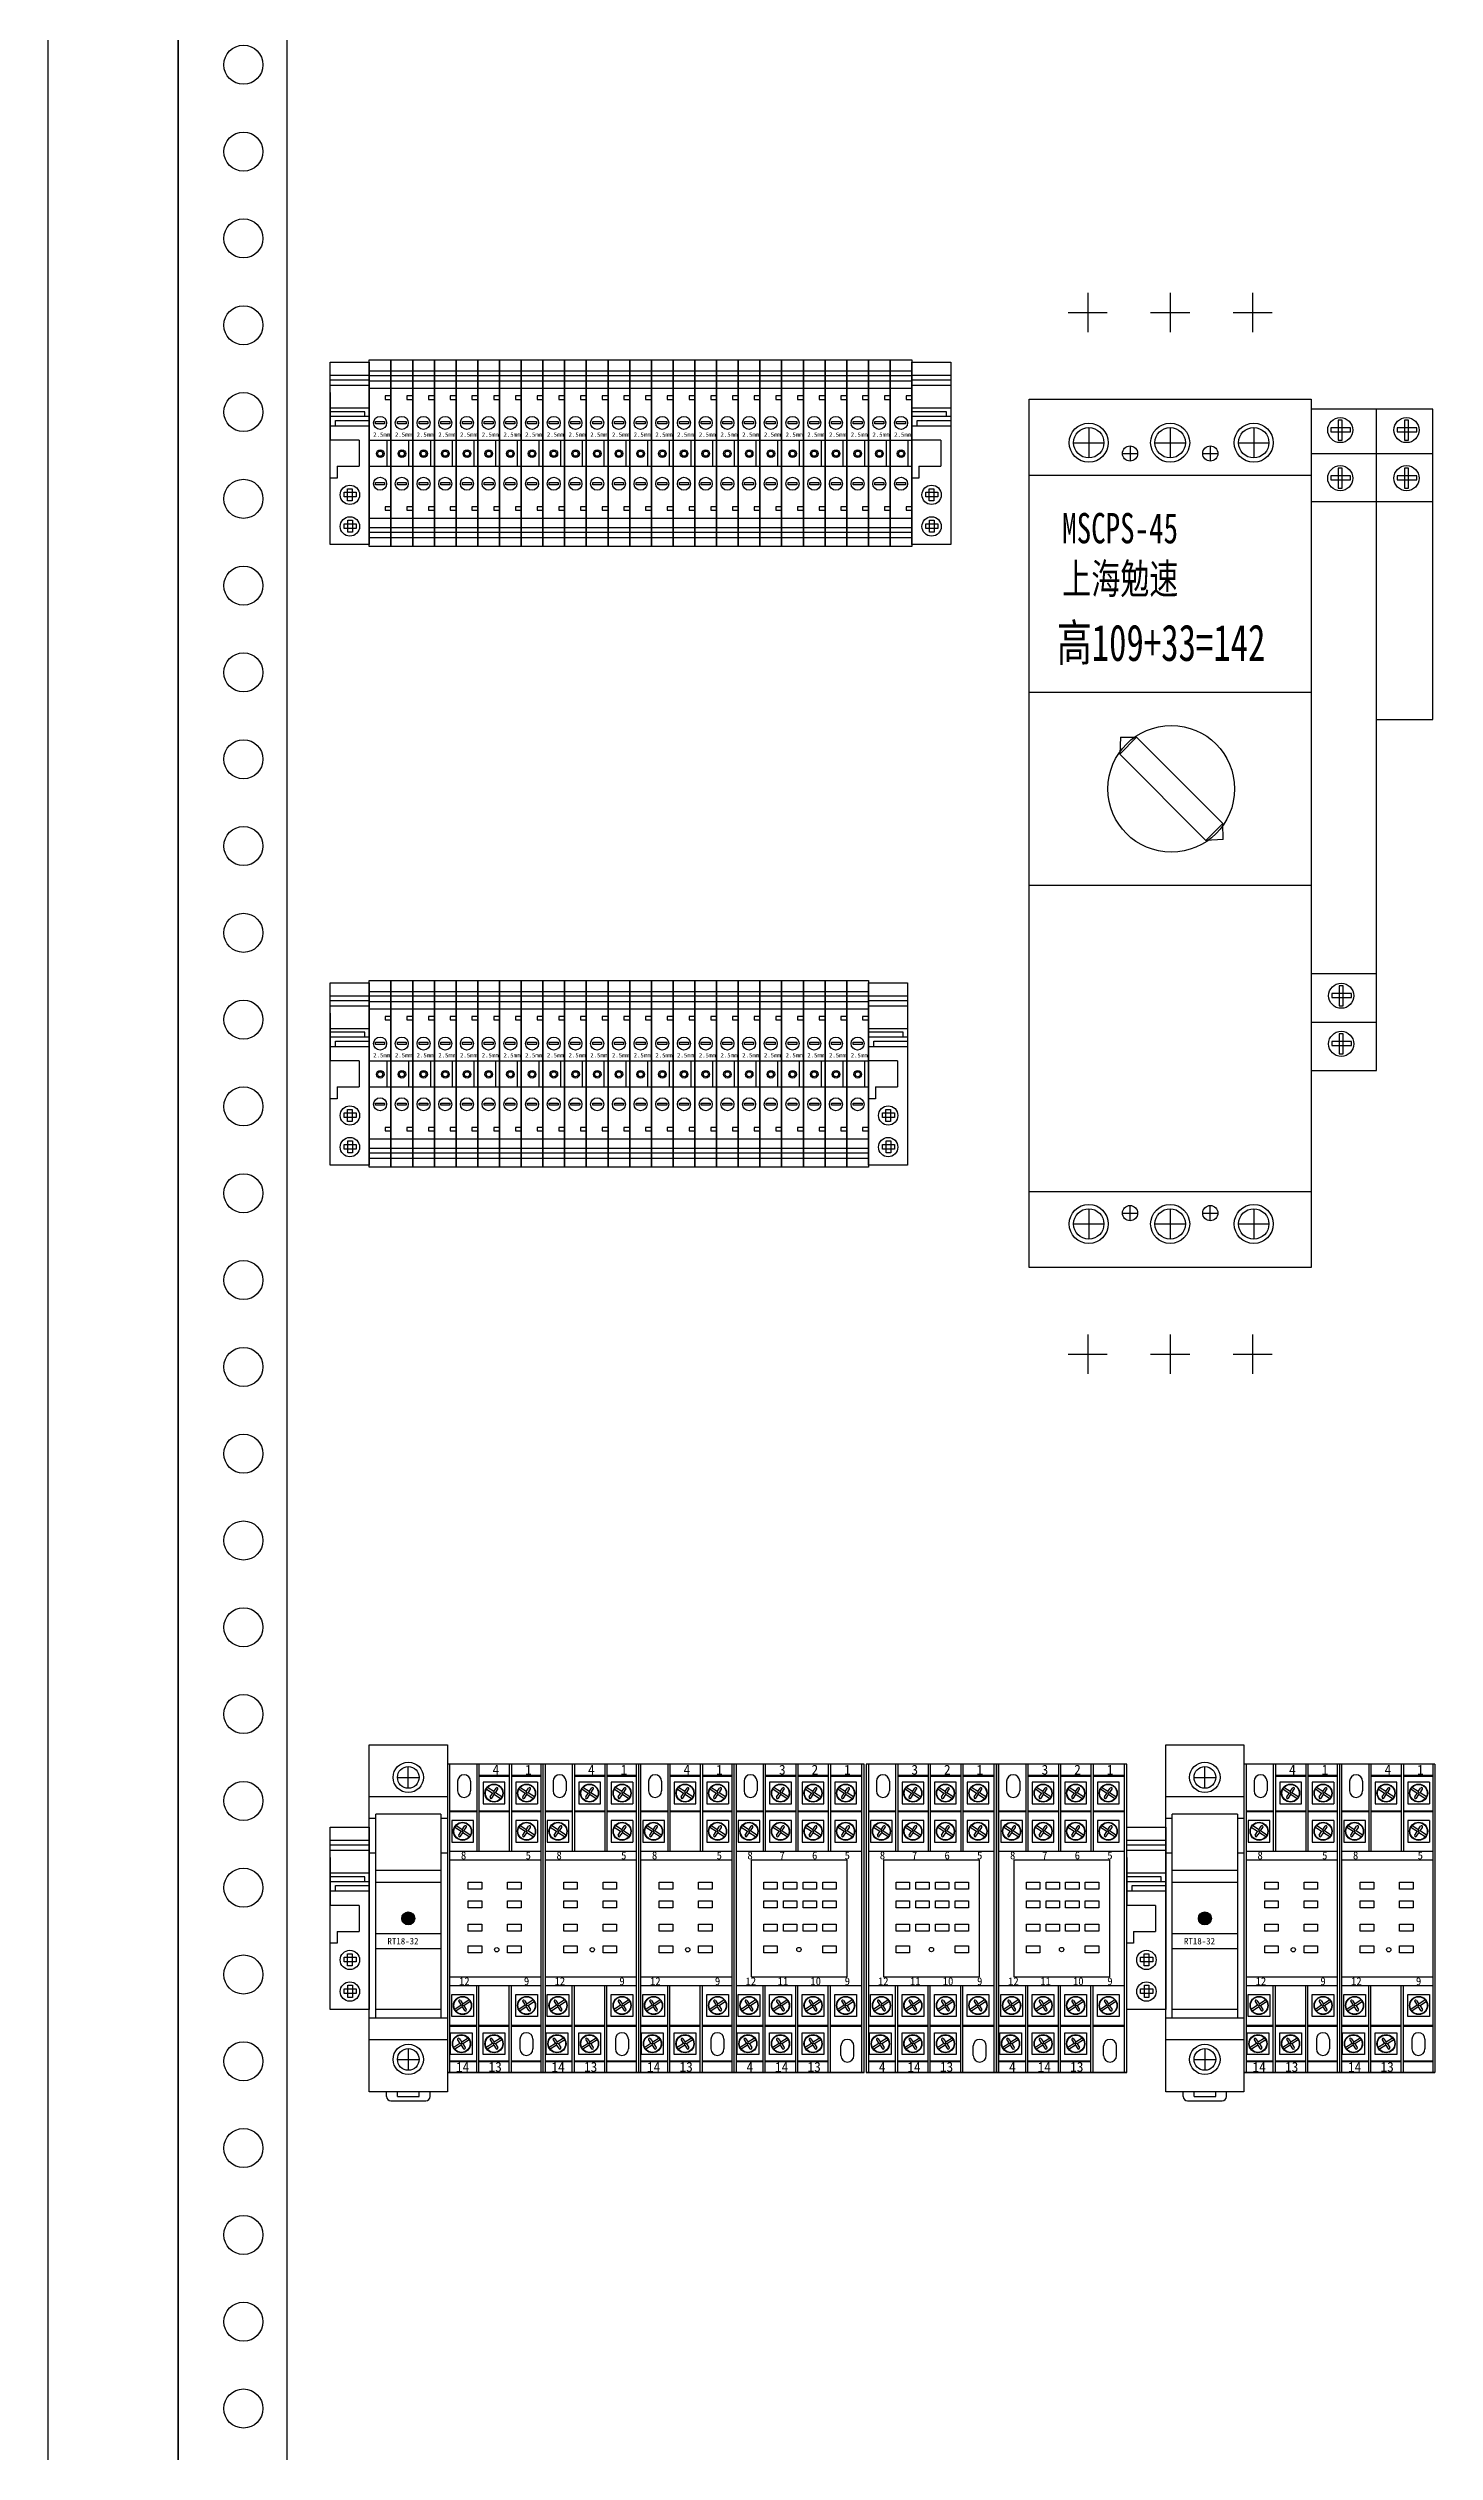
# Model space of a CAD drawing. Extents: x 1603104 to 1603704, y 397894 to 400094.
# Drawn here: x 1603104 to 1603424, y 398439 to 398992 of the extents above; entities that cross this region are included whole.
import ezdxf

# ---------------------------------------------------------------- set-up
doc = ezdxf.new("R2010")
doc.units = 0
doc.header["$MEASUREMENT"] = 0
for name, color, linetype in [('EQUIP-插座', 3, 'Continuous'), ('LY-JS-BJ', 7, 'Continuous'), ('LY-JS-YQJ', 7, 'Continuous'), ('布置图', 20, 'Continuous'), ('注释', 1, 'Continuous')]:
    doc.layers.add(name, color=color, linetype=linetype)
doc.layers.add('LY-二次控制图', color=7, linetype='Continuous', lineweight=18)
doc.styles.add('-宋体', font='', dxfattribs={"width": 0.65})
doc.styles.get('-宋体').set_extended_font_data('NSimSun')

# ---------------------------------------------------------------- blocks, each defined once
blk = doc.blocks.new('A$C621cb95d')
at = {"color": 0}
for p, q in [((93, -2.25), (65, -2.25)), ((10.25, -10), (17.25, -10)), ((13.75, -6.5), (13.75, -13.5)), ((29, -10), (36, -10)), ((32.5, -6.5), (32.5, -13.5)), ((48.25, -10), (55.25, -10)), ((51.75, -6.5), (51.75, -13.5)), ((65, -12.5), (93, -12.5)), ((0, -17.5), (65, -17.5)), ((65, -23.58), (93, -23.58)), ((0, -67.5), (65, -67.5)), ((21.04, -77.83), (20.87, -81.76)), ((21.04, -77.83), (24.76, -77.87)), ((44.67, -101.44), (44.6, -97.71)), ((44.67, -101.44), (40.74, -101.63)), ((65, -112), (0, -112)), ((65, -132.31), (80, -132.31)), ((65, -143.49), (80, -143.49)), ((0, -182.5), (65, -182.5)), ((13.75, -186.5), (13.75, -193.5)), ((32.5, -186.5), (32.5, -193.5)), ((51.75, -186.5), (51.75, -193.5)), ((10.25, -190), (17.25, -190)), ((29, -190), (36, -190)), ((48.25, -190), (55.25, -190))]:
    blk.add_line(p, q, dxfattribs=at)
at = {"color": 1}
for p, q in [((23.25, -10.9), (23.25, -14.1)), ((41.75, -10.9), (41.75, -14.1)), ((21.65, -12.5), (24.85, -12.5)), ((40.15, -12.5), (43.35, -12.5)), ((21.65, -187.5), (24.85, -187.5)), ((23.25, -189.1), (23.25, -185.9)), ((40.15, -187.5), (43.35, -187.5)), ((41.75, -189.1), (41.75, -185.9))]:
    blk.add_line(p, q, dxfattribs=at)
at = {"color": 0}
for points in [[(0, 0), (65, 0), (65, -200), (0, -200)], [(72.11, -9.39), (72.11, -4.81), (71.22, -4.81), (71.22, -9.39)], [(87.38, -9.39), (87.38, -4.81), (86.48, -4.81), (86.48, -9.39)], [(69.5, -7.47), (74.07, -7.47), (74.07, -6.58), (69.5, -6.58)], [(84.76, -7.47), (89.33, -7.47), (89.33, -6.58), (84.76, -6.58)], [(72.11, -20.46), (72.11, -15.89), (71.22, -15.89), (71.22, -20.46)], [(87.38, -20.46), (87.38, -15.89), (86.48, -15.89), (86.48, -20.46)], [(69.5, -18.55), (74.07, -18.55), (74.07, -17.66), (69.5, -17.66)], [(84.76, -18.55), (89.33, -18.55), (89.33, -17.66), (84.76, -17.66)], [(24.76, -77.87), (44.63, -97.74), (40.74, -101.63), (20.87, -81.76)], [(69.72, -137.81), (74.29, -137.81), (74.29, -136.91), (69.72, -136.91)], [(72.33, -139.72), (72.33, -135.15), (71.44, -135.15), (71.44, -139.72)], [(69.72, -148.88), (74.29, -148.88), (74.29, -147.99), (69.72, -147.99)], [(72.33, -150.79), (72.33, -146.22), (71.44, -146.22), (71.44, -150.79)]]:
    blk.add_lwpolyline(points, close=True, dxfattribs=at)
for points in [[(65, -154.68), (80, -154.68), (80, -2.25)], [(80, -73.75), (93, -73.75), (93, -2.25)]]:
    blk.add_lwpolyline(points, dxfattribs=at)
for centre, radius in [((13.75, -10), 4.5), ((32.5, -10), 4.5), ((51.75, -10), 4.5), ((71.68, -7.1), 2.89), ((86.94, -7.1), 2.89), ((13.75, -10), 3.5), ((32.5, -10), 3.5), ((51.75, -10), 3.5), ((71.68, -18.18), 2.89), ((86.94, -18.18), 2.89), ((32.75, -89.75), 14.59), ((71.9, -137.43), 2.89), ((71.9, -148.51), 2.89), ((13.75, -190), 4.5), ((13.75, -190), 3.5), ((32.5, -190), 4.5), ((32.5, -190), 3.5), ((51.75, -190), 4.5), ((51.75, -190), 3.5)]:
    blk.add_circle(centre, radius, dxfattribs=at)
at = {"layer": 'EQUIP-插座', "color": 1}
for p, q in [((13.5, 24.5), (13.5, 15.5)), ((32.5, 24.5), (32.5, 15.5)), ((51.5, 24.5), (51.5, 15.5)), ((9, 20), (18, 20)), ((28, 20), (37, 20)), ((47, 20), (56, 20)), ((13.5, -215.5), (13.5, -224.5)), ((32.5, -215.5), (32.5, -224.5)), ((51.5, -215.5), (51.5, -224.5)), ((9, -220), (18, -220)), ((28, -220), (37, -220)), ((47, -220), (56, -220))]:
    blk.add_line(p, q, dxfattribs=at)
at = {"layer": 'EQUIP-插座', "color": 4}
for centre in [(23.25, -12.5), (41.75, -12.5), (23.25, -187.5), (41.75, -187.5)]:
    blk.add_circle(centre, 1.75, dxfattribs=at)
at = {"color": 1, "style": '-宋体', "width": 0.7}
for s, height, p in [('MSCPS-45', 7, (7.64, -33.19)), ('上海勉速', 7, (7.64, -44.85)), ('高109+33=142', 8.4, (6.41, -60.28))]:
    blk.add_text(s, height=height, dxfattribs=at).set_placement(p)
blk = doc.blocks.new('KB0-MSCPS-45上海勉速-2024.1')
at = {"layer": '注释', "color": 6}
for centre in [(23.25, 192.5), (41.75, 192.5), (23.25, 17.5), (41.75, 17.5)]:
    blk.add_circle(centre, 1.75, dxfattribs=at)
at = {"color": 0}
blk.add_blockref('A$C621cb95d', (0, 205), dxfattribs=at)
blk = doc.blocks.new('UK-2.5 5组')
at = {"layer": 'LY-JS-YQJ'}
for p, q in [((0, 19.03), (5, 19.03)), ((0, 17.96), (5, 17.96)), ((0, 16.73), (5, 16.73)), ((5, 19.03), (10, 19.03)), ((5, 17.96), (10, 17.96)), ((5, 16.73), (10, 16.73)), ((10, 19.03), (15, 19.03)), ((10, 17.96), (15, 17.96)), ((10, 16.73), (15, 16.73)), ((15, 19.03), (20, 19.03)), ((15, 17.96), (20, 17.96)), ((15, 16.73), (20, 16.73)), ((5, 13.21), (3.66, 13.21)), ((3.66, 13.21), (3.66, 12.43)), ((3.66, 12.43), (5, 12.43)), ((5, 12.43), (5, 11.32)), ((10, 13.21), (8.66, 13.21)), ((8.66, 13.21), (8.66, 12.43)), ((8.66, 12.43), (10, 12.43)), ((10, 12.43), (10, 11.32)), ((15, 13.21), (13.66, 13.21)), ((13.66, 13.21), (13.66, 12.43)), ((13.66, 12.43), (15, 12.43)), ((15, 12.43), (15, 11.32)), ((20, 13.21), (18.66, 13.21)), ((18.66, 13.21), (18.66, 12.43)), ((18.66, 12.43), (20, 12.43)), ((0, 3), (5, 3)), ((4.07, 3), (4.07, -3)), ((5, 3), (10, 3)), ((9.07, 3), (9.07, -3)), ((10, 3), (15, 3)), ((14.07, 3), (14.07, -3)), ((15, 3), (20, 3)), ((19.07, 3), (19.07, -3)), ((0, -3), (5, -3)), ((5, -3), (10, -3)), ((10, -3), (15, -3)), ((15, -3), (20, -3)), ((5, -12.33), (3.66, -12.33)), ((3.66, -12.33), (3.66, -13.11)), ((3.66, -13.11), (5, -13.11)), ((10, -12.33), (8.66, -12.33)), ((8.66, -12.33), (8.66, -13.11)), ((8.66, -13.11), (10, -13.11)), ((15, -12.33), (13.66, -12.33)), ((13.66, -12.33), (13.66, -13.11)), ((13.66, -13.11), (15, -13.11)), ((20, -12.33), (18.66, -12.33)), ((18.66, -12.33), (18.66, -13.11)), ((18.66, -13.11), (20, -13.11)), ((0, -17.12), (5, -17.12)), ((0, -18.19), (5, -18.19)), ((0, -19.42), (5, -19.42)), ((5, -17.12), (10, -17.12)), ((5, -18.19), (10, -18.19)), ((5, -19.42), (10, -19.42)), ((10, -17.12), (15, -17.12)), ((10, -18.19), (15, -18.19)), ((10, -19.42), (15, -19.42)), ((15, -17.12), (20, -17.12)), ((15, -18.19), (20, -18.19)), ((15, -19.42), (20, -19.42))]:
    blk.add_line(p, q, dxfattribs=at)
at = {"layer": 'LY-JS-YQJ', "color": 6}
for p, q in [((20, 19.03), (25, 19.03)), ((20, 17.96), (25, 17.96)), ((20, 16.73), (25, 16.73)), ((20, 12.43), (20, 11.32)), ((25, 13.21), (23.66, 13.21)), ((23.66, 13.21), (23.66, 12.43)), ((23.66, 12.43), (25, 12.43)), ((25, 12.43), (25, 11.32)), ((20, 3), (25, 3)), ((24.07, 3), (24.07, -3)), ((20, -3), (25, -3)), ((25, -12.33), (23.66, -12.33)), ((23.66, -12.33), (23.66, -13.11)), ((23.66, -13.11), (25, -13.11)), ((20, -17.12), (25, -17.12)), ((20, -18.19), (25, -18.19)), ((20, -19.42), (25, -19.42))]:
    blk.add_line(p, q, dxfattribs=at)
at = {"layer": 'LY-JS-YQJ'}
for points in [[(0, 21.5), (5, 21.5), (5, -21.5), (0, -21.5)], [(5, 21.5), (10, 21.5), (10, -21.5), (5, -21.5)], [(10, 21.5), (15, 21.5), (15, -21.5), (10, -21.5)], [(15, 21.5), (20, 21.5), (20, -21.5), (15, -21.5)], [(0, 15), (5, 15), (5, -15), (0, -15)], [(5, 15), (10, 15), (10, -15), (5, -15)], [(10, 15), (15, 15), (15, -15), (10, -15)], [(15, 15), (20, 15), (20, -15), (15, -15)], [(1.47, 7.3), (3.53, 7.3), (3.53, 6.79), (1.47, 6.79)], [(6.47, 7.3), (8.53, 7.3), (8.53, 6.79), (6.47, 6.79)], [(11.47, 7.3), (13.53, 7.3), (13.53, 6.79), (11.47, 6.79)], [(16.47, 7.3), (18.53, 7.3), (18.53, 6.79), (16.47, 6.79)], [(1.47, -6.71), (3.53, -6.71), (3.53, -7.23), (1.47, -7.23)], [(6.47, -6.71), (8.53, -6.71), (8.53, -7.23), (6.47, -7.23)], [(11.47, -6.71), (13.53, -6.71), (13.53, -7.23), (11.47, -7.23)], [(16.47, -6.71), (18.53, -6.71), (18.53, -7.23), (16.47, -7.23)]]:
    blk.add_lwpolyline(points, close=True, dxfattribs=at)
at = {"layer": 'LY-JS-YQJ', "color": 6}
for points in [[(20, 21.5), (25, 21.5), (25, -21.5), (20, -21.5)], [(20, 15), (25, 15), (25, -15), (20, -15)], [(21.47, 7.3), (23.53, 7.3), (23.53, 6.79), (21.47, 6.79)], [(21.47, -6.71), (23.53, -6.71), (23.53, -7.23), (21.47, -7.23)]]:
    blk.add_lwpolyline(points, close=True, dxfattribs=at)
at = {"layer": 'LY-JS-YQJ'}
for centre, radius in [((2.5, 7), 1.5), ((7.5, 7), 1.5), ((12.5, 7), 1.5), ((17.5, 7), 1.5), ((2.52, -0.08), 0.879), ((2.52, -0.08), 0.879), ((2.52, -0.08), 0.59), ((7.52, -0.08), 0.879), ((7.52, -0.08), 0.879), ((7.52, -0.08), 0.59), ((12.52, -0.08), 0.879), ((12.52, -0.08), 0.879), ((12.52, -0.08), 0.59), ((17.52, -0.08), 0.879), ((17.52, -0.08), 0.879), ((17.52, -0.08), 0.59), ((2.5, -7), 1.5), ((7.5, -7), 1.5), ((12.5, -7), 1.5), ((17.5, -7), 1.5)]:
    blk.add_circle(centre, radius, dxfattribs=at)
at = {"layer": 'LY-JS-YQJ', "color": 6}
for centre, radius in [((22.5, 7), 1.5), ((22.52, -0.08), 0.879), ((22.52, -0.08), 0.879), ((22.52, -0.08), 0.59), ((22.5, -7), 1.5)]:
    blk.add_circle(centre, radius, dxfattribs=at)
at = {"layer": 'LY-JS-YQJ', "char_height": 1, "width": 2.5692, "attachment_point": 1}
for insert in [(0.91, 4.81), (5.91, 4.81), (10.91, 4.81), (15.91, 4.81)]:
    blk.add_mtext('2.5mm', dxfattribs=dict(at, insert=insert))
at = {"layer": 'LY-JS-YQJ', "color": 6, "insert": (20.91, 4.81), "char_height": 1, "width": 2.5692, "attachment_point": 1}
blk.add_mtext('2.5mm', dxfattribs=at)
blk = doc.blocks.new('端子堵头')
at = {"layer": 'LY-JS-YQJ'}
for p, q in [((0, 39.03), (9, 39.03)), ((0, 37.96), (9, 37.96)), ((0, 36.73), (9, 36.73)), ((0, 35), (0, 24)), ((9, 35), (9, 24)), ((9, 34.58), (9, 33.47)), ((0, 31.48), (9, 31.48)), ((7.97, 30.59), (0, 30.59)), ((0, 29.53), (9, 29.53)), ((1.25, 27.32), (1.25, 28.56)), ((1.25, 28.56), (9, 28.56)), ((7.97, 29.53), (7.97, 30.59)), ((0, 27.32), (9, 27.32)), ((6.66, 24), (0, 24)), ((6.66, 24), (6.66, 18)), ((1.59, 18), (1.59, 15.27)), ((1.59, 18), (6.66, 18)), ((1.59, 15.27), (0, 15.27))]:
    blk.add_line(p, q, dxfattribs=at)
for points in [[(0, 42), (9, 42), (9, 0), (0, 0)], [(3.2, 12.05), (6.01, 12.05), (6.01, 10.99), (3.2, 10.99)], [(5.06, 12.84), (5.06, 10.03), (3.99, 10.03), (3.99, 12.84)], [(5.13, 5.6), (5.13, 2.79), (4.06, 2.79), (4.06, 5.6)], [(3.2, 4.76), (6.01, 4.76), (6.01, 3.69), (3.2, 3.69)]]:
    blk.add_lwpolyline(points, close=True, dxfattribs=at)
for centre in [(4.54, 11.43), (4.54, 4.14)]:
    blk.add_circle(centre, 2.23, dxfattribs=at)
blk = doc.blocks.new('RT18保险 正视图')
at = {"layer": 'LY-JS-YQJ'}
blk.add_hatch(color=1, dxfattribs=at).paths.add_polyline_path([(1.5, -40, 1), (-1.5, -40, 1)])
for p, q in [((-9, -80), (-9, 0)), ((-9, 0), (9, 0)), ((9, 0), (9, -80)), ((0, -10.01), (0, -5.01)), ((-2.5, -7.51), (2.5, -7.51)), ((9, -12.01), (-9, -12.01)), ((7.5, -16), (-7.5, -16)), ((-7.5, -63), (-7.5, -16)), ((7.5, -16), (7.5, -63)), ((-7.5, -17), (-9, -17)), ((9, -17), (7.5, -17)), ((-7.5, -25), (-9, -25)), ((9, -25), (7.5, -25)), ((7.5, -29), (-7.5, -29)), ((7.5, -31.75), (-7.5, -31.75)), ((-7.5, -43.5), (7.5, -43.5)), ((-7.5, -46.9), (7.5, -46.9)), ((9, -63), (-9, -63)), ((7.5, -61), (-7.5, -61)), ((9, -67.99), (-9, -67.99)), ((0, -69.99), (0, -74.99)), ((-2.5, -72.49), (2.5, -72.49)), ((9, -80), (-9, -80)), ((-5, -81), (-5, -80)), ((-4, -82), (4, -82)), ((-2.5, -81), (-2.5, -80)), ((-2.5, -81), (2.5, -81)), ((2.5, -81), (2.5, -80)), ((5, -81), (5, -80))]:
    blk.add_line(p, q, dxfattribs=at)
for centre, radius in [((0, -7.51), 3.5), ((0, -7.51), 2.5), ((0, -72.49), 3.5), ((0, -72.49), 2.5)]:
    blk.add_circle(centre, radius, dxfattribs=at)
at = {"layer": 'LY-JS-YQJ', "color": 1}
blk.add_circle((0, -40), 1.5, dxfattribs=at)
at = {"layer": 'LY-JS-YQJ'}
for centre, start, end in [((-4, -81), 180, 270), ((4, -81), 270, 0)]:
    blk.add_arc(centre, 1, start, end, dxfattribs=at)
at = {"layer": 'LY-JS-YQJ', "insert": (-4.8, -44.5), "char_height": 1.5, "width": 12.3, "attachment_point": 1}
blk.add_mtext('RT18-32', dxfattribs=at)
blk = doc.blocks.new('RT18-32X-6A')
at = {"layer": 'LY-JS-YQJ'}
blk.add_blockref('RT18保险 正视图', (9, 80), dxfattribs=at)
blk = doc.blocks.new('HH52P')
at = {"layer": 'LY-JS-YQJ'}
for p, q in [((0, 71), (0, 0)), ((22, 71), (0, 71)), ((0, 71), (0, 68.5)), ((0.5, 71), (0.5, 0)), ((2.34, 67.09), (2.34, 64.88)), ((5.34, 67.09), (5.34, 64.88)), ((6.75, 71), (6.75, 51)), ((7.25, 71), (7.25, 51)), ((7.25, 68.5), (14.25, 68.5)), ((7.25, 68.3), (14.25, 68.3)), ((8.24, 66.87), (8.24, 61.87)), ((13.24, 66.87), (8.24, 66.87)), ((13.24, 61.87), (13.24, 66.87)), ((14.25, 71), (14.25, 51)), ((14.75, 71), (14.75, 51)), ((14.75, 68.5), (21.5, 68.5)), ((14.75, 68.3), (21.5, 68.3)), ((20.74, 66.87), (15.74, 66.87)), ((15.74, 66.87), (15.74, 61.87)), ((20.74, 66.87), (20.74, 61.87)), ((21.5, 71), (21.5, 0)), ((22, 71), (22, 0)), ((8.24, 61.87), (13.24, 61.87)), ((10.4, 64.3), (8.95, 65.27)), ((10.67, 64.71), (9.21, 65.67)), ((9.86, 63.48), (10.4, 64.3)), ((10.26, 63.22), (10.8, 64.04)), ((11.07, 64.44), (10.4, 64.3)), ((10.67, 64.71), (11.21, 65.53)), ((10.67, 64.71), (10.8, 64.04)), ((12.26, 63.08), (10.8, 64.04)), ((11.07, 64.44), (11.61, 65.26)), ((12.53, 63.48), (11.07, 64.44)), ((15.74, 61.87), (20.74, 61.87)), ((17.9, 64.3), (16.45, 65.27)), ((18.17, 64.71), (16.71, 65.67)), ((17.36, 63.48), (17.9, 64.3)), ((17.76, 63.22), (18.3, 64.04)), ((18.57, 64.44), (17.9, 64.3)), ((18.17, 64.71), (18.71, 65.53)), ((18.17, 64.71), (18.3, 64.04)), ((19.76, 63.08), (18.3, 64.04)), ((18.57, 64.44), (19.11, 65.26)), ((20.03, 63.48), (18.57, 64.44)), ((0.5, 60.3), (6.75, 60.3)), ((0.5, 60.1), (6.75, 60.1)), ((0.99, 58.07), (0.99, 53.07)), ((5.99, 58.07), (0.99, 58.07)), ((3.15, 55.51), (1.7, 56.47)), ((3.42, 55.91), (1.96, 56.87)), ((2.61, 54.68), (3.15, 55.51)), ((3.82, 55.64), (3.15, 55.51)), ((3.42, 55.91), (3.96, 56.73)), ((3.42, 55.91), (3.55, 55.24)), ((3.82, 55.64), (4.36, 56.46)), ((5.28, 54.68), (3.82, 55.64)), ((5.99, 53.07), (5.99, 58.07)), ((7.25, 60.3), (14.25, 60.3)), ((7.25, 60.1), (14.25, 60.1)), ((14.75, 60.3), (21.5, 60.3)), ((14.75, 60.1), (21.5, 60.1)), ((15.74, 58.07), (15.74, 53.07)), ((20.74, 58.07), (15.74, 58.07)), ((17.9, 55.51), (16.45, 56.47)), ((18.17, 55.91), (16.71, 56.87)), ((17.36, 54.68), (17.9, 55.51)), ((18.57, 55.64), (17.9, 55.51)), ((18.17, 55.91), (18.71, 56.73)), ((18.17, 55.91), (18.3, 55.24)), ((18.57, 55.64), (19.11, 56.46)), ((20.03, 54.68), (18.57, 55.64)), ((20.74, 58.07), (20.74, 53.07)), ((0.5, 51), (21.5, 51)), ((0.99, 53.07), (5.99, 53.07)), ((3.01, 54.42), (3.55, 55.24)), ((5.01, 54.28), (3.55, 55.24)), ((15.74, 53.07), (20.74, 53.07)), ((17.76, 54.42), (18.3, 55.24)), ((19.76, 54.28), (18.3, 55.24)), ((0.5, 49), (21.5, 49)), ((0.5, 22), (21.5, 22)), ((0.5, 20), (21.5, 20)), ((0.99, 17.93), (5.99, 17.93)), ((0.99, 12.93), (0.99, 17.93)), ((5.01, 16.72), (3.55, 15.76)), ((5.99, 17.93), (5.99, 12.93)), ((6.75, 0), (6.75, 20)), ((7.25, 0), (7.25, 20)), ((14.25, 0), (14.25, 20)), ((14.75, 0), (14.75, 20)), ((15.74, 17.93), (20.74, 17.93)), ((15.74, 12.93), (15.74, 17.93)), ((19.76, 16.72), (18.3, 15.76)), ((20.74, 17.93), (20.74, 12.93)), ((5.99, 12.93), (0.99, 12.93)), ((3.15, 15.49), (1.7, 14.53)), ((3.42, 15.09), (1.96, 14.13)), ((2.61, 16.32), (3.15, 15.49)), ((3.01, 16.58), (3.55, 15.76)), ((3.82, 15.36), (3.15, 15.49)), ((3.42, 15.09), (3.55, 15.76)), ((3.42, 15.09), (3.96, 14.27)), ((5.28, 16.32), (3.82, 15.36)), ((3.82, 15.36), (4.36, 14.54)), ((20.74, 12.93), (15.74, 12.93)), ((17.9, 15.49), (16.45, 14.53)), ((18.17, 15.09), (16.71, 14.13)), ((17.36, 16.32), (17.9, 15.49)), ((17.76, 16.58), (18.3, 15.76)), ((18.57, 15.36), (17.9, 15.49)), ((18.17, 15.09), (18.3, 15.76)), ((18.17, 15.09), (18.71, 14.27)), ((20.03, 16.32), (18.57, 15.36)), ((18.57, 15.36), (19.11, 14.54)), ((0.5, 10.9), (6.75, 10.9)), ((0.5, 10.7), (6.75, 10.7)), ((0.74, 9.13), (5.74, 9.13)), ((0.74, 4.13), (0.74, 9.13)), ((2.9, 6.7), (1.45, 5.73)), ((3.17, 6.29), (1.71, 5.33)), ((2.36, 7.52), (2.9, 6.7)), ((2.76, 7.78), (3.3, 6.96)), ((3.57, 6.56), (2.9, 6.7)), ((3.17, 6.29), (3.3, 6.96)), ((3.17, 6.29), (3.71, 5.47)), ((4.76, 7.92), (3.3, 6.96)), ((5.03, 7.52), (3.57, 6.56)), ((3.57, 6.56), (4.11, 5.74)), ((5.74, 9.13), (5.74, 4.13)), ((7.25, 10.9), (14.25, 10.9)), ((7.25, 10.7), (14.25, 10.7)), ((8.24, 4.13), (8.24, 9.13)), ((8.24, 9.13), (13.24, 9.13)), ((10.4, 6.7), (8.95, 5.73)), ((10.67, 6.29), (9.21, 5.33)), ((9.86, 7.52), (10.4, 6.7)), ((10.26, 7.78), (10.8, 6.96)), ((11.07, 6.56), (10.4, 6.7)), ((10.67, 6.29), (10.8, 6.96)), ((10.67, 6.29), (11.21, 5.47)), ((12.26, 7.92), (10.8, 6.96)), ((12.53, 7.52), (11.07, 6.56)), ((11.07, 6.56), (11.61, 5.74)), ((13.24, 9.13), (13.24, 4.13)), ((14.75, 10.9), (21.5, 10.9)), ((14.75, 10.7), (21.5, 10.7)), ((16.7, 7.65), (16.7, 5.44)), ((19.7, 7.65), (19.7, 5.44)), ((0, 0), (22, 0)), ((22, 0), (0, 0)), ((0.5, 2.7), (6.75, 2.7)), ((0.5, 2.5), (6.75, 2.5)), ((5.74, 4.13), (0.74, 4.13)), ((7.25, 2.7), (14.25, 2.7)), ((7.25, 2.5), (14.25, 2.5)), ((13.24, 4.13), (8.24, 4.13)), ((14.75, 2.7), (21.5, 2.7)), ((14.75, 2.5), (21.5, 2.5))]:
    blk.add_line(p, q, dxfattribs=at)
for points in [[(4.81, 43.81), (7.91, 43.81), (7.91, 42.22), (4.81, 42.22)], [(4.81, 39.53), (7.91, 39.53), (7.91, 37.95), (4.81, 37.95)], [(13.87, 43.81), (16.97, 43.81), (16.97, 42.22), (13.87, 42.22)], [(13.87, 39.53), (16.97, 39.53), (16.97, 37.95), (13.87, 37.95)], [(4.81, 34.15), (7.91, 34.15), (7.91, 32.57), (4.81, 32.57)], [(13.87, 34.15), (16.97, 34.15), (16.97, 32.57), (13.87, 32.57)], [(4.81, 29.16), (7.91, 29.16), (7.91, 27.58), (4.81, 27.58)], [(13.87, 29.16), (16.97, 29.16), (16.97, 27.58), (13.87, 27.58)]]:
    blk.add_lwpolyline(points, close=True, dxfattribs=at)
for centre, radius in [((10.74, 64.37), 2.09), ((10.74, 64.37), 2), ((18.24, 64.37), 2.09), ((18.24, 64.37), 2), ((3.49, 55.57), 2.09), ((3.49, 55.57), 2), ((18.24, 55.57), 2.09), ((18.24, 55.57), 2), ((11.36, 28.27), 0.5), ((3.49, 15.43), 2.09), ((3.49, 15.43), 2), ((18.24, 15.43), 2.09), ((18.24, 15.43), 2), ((3.24, 6.63), 2.09), ((3.24, 6.63), 2), ((10.74, 6.63), 2.09), ((10.74, 6.63), 2)]:
    blk.add_circle(centre, radius, dxfattribs=at)
for centre, radius, start, end in [((3.84, 67.09), 1.5, 0, 180), ((3.84, 64.88), 1.5, 180, 0), ((10.06, 63.35), 0.24, 146.5949, 326.5949), ((11.41, 65.39), 0.24, 326.5949, 146.5949), ((17.56, 63.35), 0.24, 146.5949, 326.5949), ((18.91, 65.39), 0.24, 326.5949, 146.5949), ((4.16, 56.6), 0.24, 326.5949, 146.5949), ((18.91, 56.6), 0.24, 326.5949, 146.5949), ((2.81, 54.55), 0.24, 146.5949, 326.5949), ((17.56, 54.55), 0.24, 146.5949, 326.5949), ((2.81, 16.45), 0.24, 33.4051, 213.4051), ((17.56, 16.45), 0.24, 33.4051, 213.4051), ((4.16, 14.4), 0.24, 213.4051, 33.4051), ((18.91, 14.4), 0.24, 213.4051, 33.4051), ((2.56, 7.65), 0.24, 33.4051, 213.4051), ((3.91, 5.61), 0.24, 213.4051, 33.4051), ((10.06, 7.65), 0.24, 33.4051, 213.4051), ((11.41, 5.61), 0.24, 213.4051, 33.4051), ((18.2, 7.65), 1.5, 0, 180), ((18.2, 5.44), 1.5, 180, 0)]:
    blk.add_arc(centre, radius, start, end, dxfattribs=at)
for s, insert, char_height, width, attachment_point in [('{\\fSimSun|b0|i0|c134|p2;4}', (10.4, 70.88), 2.25, 1.0919, 1), ('{\\fSimSun|b0|i0|c134|p2;1}', (17.9, 70.88), 2.25, 1.0919, 1), ('{\\fSimSun|b0|i0|c134|p2;8}', (3.12, 50.91), 1.8, 0.8735, 1), ('{\\fSimSun|b0|i0|c134|p2;5}', (18.02, 50.91), 1.8, 0.8735, 1), ('{\\fSimSun|b0|i0|c134|p2;12}', (2.68, 21.91), 1.8, 0.8735, 1), ('{\\fSimSun|b0|i0|c134|p2;9}', (17.62, 21.91), 1.8, 0.8735, 1), ('{\\fSimSun|b0|i0|c134|p2;14}', (1.97, 0.12), 2.25, 1.0919, 7), ('{\\fSimSun|b0|i0|c134|p2;13}', (9.47, 0.12), 2.25, 1.0919, 7)]:
    blk.add_mtext(s, dxfattribs=dict(at, insert=insert, char_height=char_height, width=width, attachment_point=attachment_point))
blk = doc.blocks.new('A$C05E77896')
at = {"layer": 'LY-JS-YQJ', "color": 3}
for p, q in [((0, 40.53), (5, 40.53)), ((0, 39.46), (5, 39.46)), ((0, 38.23), (5, 38.23)), ((0, 33.93), (0, 32.82)), ((5, 34.71), (3.66, 34.71)), ((3.66, 34.71), (3.66, 33.93)), ((3.66, 33.93), (5, 33.93)), ((5, 33.93), (5, 32.82)), ((0, 24.5), (5, 24.5)), ((4.07, 24.5), (4.07, 18.5)), ((0, 18.5), (5, 18.5)), ((5, 9.17), (3.66, 9.17)), ((3.66, 9.17), (3.66, 8.39)), ((3.66, 8.39), (5, 8.39)), ((0, 4.38), (5, 4.38)), ((0, 3.31), (5, 3.31)), ((0, 2.08), (5, 2.08))]:
    blk.add_line(p, q, dxfattribs=at)
for points in [[(0, 43), (5, 43), (5, 0), (0, 0)], [(0, 36.5), (5, 36.5), (5, 6.5), (0, 6.5)], [(1.47, 28.8), (3.53, 28.8), (3.53, 28.29), (1.47, 28.29)], [(1.47, 14.79), (3.53, 14.79), (3.53, 14.27), (1.47, 14.27)]]:
    blk.add_lwpolyline(points, close=True, dxfattribs=at)
for centre, radius in [((2.5, 28.5), 1.5), ((2.52, 21.42), 0.879), ((2.52, 21.42), 0.879), ((2.52, 21.42), 0.59), ((2.5, 14.5), 1.5)]:
    blk.add_circle(centre, radius, dxfattribs=at)
at = {"layer": 'LY-JS-YQJ', "color": 3, "insert": (0.91, 26.31), "char_height": 1, "width": 2.5692, "attachment_point": 1}
blk.add_mtext('2.5mm', dxfattribs=at)
blk = doc.blocks.new('HH54P')
at = {"layer": 'LY-JS-YQJ'}
for p, q in [((0, 71), (0, 68.5)), ((30, 71), (0, 71)), ((0, 71), (0, 0)), ((0.5, 71), (0.5, 0)), ((2.34, 67.09), (2.34, 64.88)), ((5.34, 67.09), (5.34, 64.88)), ((6.75, 71), (6.75, 51)), ((7.25, 71), (7.25, 51)), ((7.25, 68.5), (14.25, 68.5)), ((7.25, 68.3), (14.25, 68.3)), ((13.24, 66.87), (8.24, 66.87)), ((8.24, 66.87), (8.24, 61.87)), ((13.24, 61.87), (13.24, 66.87)), ((14.25, 71), (14.25, 51)), ((14.75, 71), (14.75, 51)), ((14.75, 68.5), (21.75, 68.5)), ((14.75, 68.3), (21.75, 68.3)), ((15.74, 66.87), (15.74, 61.87)), ((20.74, 66.87), (15.74, 66.87)), ((20.74, 61.87), (20.74, 66.87)), ((21.75, 71), (21.75, 51)), ((22.25, 71), (22.25, 51)), ((22.25, 68.5), (29.5, 68.5)), ((22.25, 68.3), (29.5, 68.3)), ((28.24, 66.87), (23.24, 66.87)), ((23.24, 66.87), (23.24, 61.87)), ((28.24, 61.87), (28.24, 66.87)), ((29.5, 0), (29.5, 71)), ((30, 0), (30, 71)), ((8.24, 61.87), (13.24, 61.87)), ((10.4, 64.3), (8.95, 65.27)), ((10.67, 64.71), (9.21, 65.67)), ((9.86, 63.48), (10.4, 64.3)), ((10.26, 63.22), (10.8, 64.04)), ((11.07, 64.44), (10.4, 64.3)), ((10.67, 64.71), (11.21, 65.53)), ((10.67, 64.71), (10.8, 64.04)), ((12.26, 63.08), (10.8, 64.04)), ((11.07, 64.44), (11.61, 65.26)), ((12.53, 63.48), (11.07, 64.44)), ((15.74, 61.87), (20.74, 61.87)), ((17.9, 64.3), (16.45, 65.27)), ((18.17, 64.71), (16.71, 65.67)), ((17.36, 63.48), (17.9, 64.3)), ((17.76, 63.22), (18.3, 64.04)), ((18.57, 64.44), (17.9, 64.3)), ((18.17, 64.71), (18.71, 65.53)), ((18.17, 64.71), (18.3, 64.04)), ((19.76, 63.08), (18.3, 64.04)), ((18.57, 64.44), (19.11, 65.26)), ((20.03, 63.48), (18.57, 64.44)), ((23.24, 61.87), (28.24, 61.87)), ((25.4, 64.3), (23.95, 65.27)), ((25.67, 64.71), (24.21, 65.67)), ((24.86, 63.48), (25.4, 64.3)), ((25.26, 63.22), (25.8, 64.04)), ((26.07, 64.44), (25.4, 64.3)), ((25.67, 64.71), (26.21, 65.53)), ((25.67, 64.71), (25.8, 64.04)), ((27.26, 63.08), (25.8, 64.04)), ((26.07, 64.44), (26.61, 65.26)), ((27.53, 63.48), (26.07, 64.44)), ((0.5, 60.3), (6.75, 60.3)), ((0.5, 60.1), (6.75, 60.1)), ((5.99, 58.07), (0.99, 58.07)), ((0.99, 58.07), (0.99, 53.07)), ((3.15, 55.51), (1.7, 56.47)), ((3.42, 55.91), (1.96, 56.87)), ((2.61, 54.68), (3.15, 55.51)), ((3.82, 55.64), (3.15, 55.51)), ((3.42, 55.91), (3.96, 56.73)), ((3.42, 55.91), (3.55, 55.24)), ((3.82, 55.64), (4.36, 56.46)), ((5.28, 54.68), (3.82, 55.64)), ((5.99, 53.07), (5.99, 58.07)), ((7.25, 60.3), (14.25, 60.3)), ((7.25, 60.1), (14.25, 60.1)), ((8.24, 58.07), (8.24, 53.07)), ((13.24, 58.07), (8.24, 58.07)), ((10.4, 55.51), (8.95, 56.47)), ((10.67, 55.91), (9.21, 56.87)), ((9.86, 54.68), (10.4, 55.51)), ((11.07, 55.64), (10.4, 55.51)), ((10.67, 55.91), (11.21, 56.73)), ((10.67, 55.91), (10.8, 55.24)), ((11.07, 55.64), (11.61, 56.46)), ((12.53, 54.68), (11.07, 55.64)), ((13.24, 53.07), (13.24, 58.07)), ((14.75, 60.3), (21.75, 60.3)), ((14.75, 60.1), (21.75, 60.1)), ((20.74, 58.07), (15.74, 58.07)), ((15.74, 58.07), (15.74, 53.07)), ((17.9, 55.51), (16.45, 56.47)), ((18.17, 55.91), (16.71, 56.87)), ((17.36, 54.68), (17.9, 55.51)), ((18.57, 55.64), (17.9, 55.51)), ((18.17, 55.91), (18.71, 56.73)), ((18.17, 55.91), (18.3, 55.24)), ((18.57, 55.64), (19.11, 56.46)), ((20.03, 54.68), (18.57, 55.64)), ((20.74, 53.07), (20.74, 58.07)), ((22.25, 60.3), (29.5, 60.3)), ((22.25, 60.1), (29.5, 60.1)), ((23.24, 58.07), (23.24, 53.07)), ((28.24, 58.07), (23.24, 58.07)), ((25.4, 55.51), (23.95, 56.47)), ((25.67, 55.91), (24.21, 56.87)), ((24.86, 54.68), (25.4, 55.51)), ((26.07, 55.64), (25.4, 55.51)), ((25.67, 55.91), (26.21, 56.73)), ((25.67, 55.91), (25.8, 55.24)), ((26.07, 55.64), (26.61, 56.46)), ((27.53, 54.68), (26.07, 55.64)), ((28.24, 53.07), (28.24, 58.07)), ((0.5, 51), (29.5, 51)), ((0.99, 53.07), (5.99, 53.07)), ((3.01, 54.42), (3.55, 55.24)), ((5.01, 54.28), (3.55, 55.24)), ((8.24, 53.07), (13.24, 53.07)), ((10.26, 54.42), (10.8, 55.24)), ((12.26, 54.28), (10.8, 55.24)), ((15.74, 53.07), (20.74, 53.07)), ((17.76, 54.42), (18.3, 55.24)), ((19.76, 54.28), (18.3, 55.24)), ((23.24, 53.07), (28.24, 53.07)), ((25.26, 54.42), (25.8, 55.24)), ((27.26, 54.28), (25.8, 55.24)), ((4, 49), (4, 22)), ((4, 49), (26, 49)), ((26, 49), (26, 22)), ((0.5, 20), (29.5, 20)), ((0.99, 12.93), (0.99, 17.93)), ((0.99, 17.93), (5.99, 17.93)), ((5.01, 16.72), (3.55, 15.76)), ((4, 22), (26, 22)), ((5.99, 17.93), (5.99, 12.93)), ((6.75, 0), (6.75, 20)), ((7.25, 0), (7.25, 20)), ((8.24, 17.93), (13.24, 17.93)), ((8.24, 12.93), (8.24, 17.93)), ((12.26, 16.72), (10.8, 15.76)), ((13.24, 17.93), (13.24, 12.93)), ((14.25, 0), (14.25, 20)), ((14.75, 0), (14.75, 20)), ((15.74, 12.93), (15.74, 17.93)), ((15.74, 17.93), (20.74, 17.93)), ((19.76, 16.72), (18.3, 15.76)), ((20.74, 17.93), (20.74, 12.93)), ((21.75, 0), (21.75, 20)), ((22.25, 0), (22.25, 20)), ((23.24, 17.93), (28.24, 17.93)), ((23.24, 12.93), (23.24, 17.93)), ((27.26, 16.72), (25.8, 15.76)), ((28.24, 17.93), (28.24, 12.93)), ((5.99, 12.93), (0.99, 12.93)), ((3.15, 15.49), (1.7, 14.53)), ((3.42, 15.09), (1.96, 14.13)), ((2.61, 16.32), (3.15, 15.49)), ((3.01, 16.58), (3.55, 15.76)), ((3.82, 15.36), (3.15, 15.49)), ((3.42, 15.09), (3.55, 15.76)), ((3.42, 15.09), (3.96, 14.27)), ((5.28, 16.32), (3.82, 15.36)), ((3.82, 15.36), (4.36, 14.54)), ((13.24, 12.93), (8.24, 12.93)), ((10.4, 15.49), (8.95, 14.53)), ((10.67, 15.09), (9.21, 14.13)), ((9.86, 16.32), (10.4, 15.49)), ((10.26, 16.58), (10.8, 15.76)), ((11.07, 15.36), (10.4, 15.49)), ((10.67, 15.09), (10.8, 15.76)), ((10.67, 15.09), (11.21, 14.27)), ((12.53, 16.32), (11.07, 15.36)), ((11.07, 15.36), (11.61, 14.54)), ((20.74, 12.93), (15.74, 12.93)), ((17.9, 15.49), (16.45, 14.53)), ((18.17, 15.09), (16.71, 14.13)), ((17.36, 16.32), (17.9, 15.49)), ((17.76, 16.58), (18.3, 15.76)), ((18.57, 15.36), (17.9, 15.49)), ((18.17, 15.09), (18.3, 15.76)), ((18.17, 15.09), (18.71, 14.27)), ((20.03, 16.32), (18.57, 15.36)), ((18.57, 15.36), (19.11, 14.54)), ((28.24, 12.93), (23.24, 12.93)), ((25.4, 15.49), (23.95, 14.53)), ((25.67, 15.09), (24.21, 14.13)), ((24.86, 16.32), (25.4, 15.49)), ((25.26, 16.58), (25.8, 15.76)), ((26.07, 15.36), (25.4, 15.49)), ((25.67, 15.09), (25.8, 15.76)), ((25.67, 15.09), (26.21, 14.27)), ((27.53, 16.32), (26.07, 15.36)), ((26.07, 15.36), (26.61, 14.54)), ((0.5, 10.9), (6.75, 10.9)), ((0.5, 10.7), (6.75, 10.7)), ((0.74, 4.13), (0.74, 9.13)), ((0.74, 9.13), (5.74, 9.13)), ((2.9, 6.7), (1.45, 5.73)), ((3.17, 6.29), (1.71, 5.33)), ((2.36, 7.52), (2.9, 6.7)), ((2.76, 7.78), (3.3, 6.96)), ((3.57, 6.56), (2.9, 6.7)), ((3.17, 6.29), (3.3, 6.96)), ((3.17, 6.29), (3.71, 5.47)), ((4.76, 7.92), (3.3, 6.96)), ((5.03, 7.52), (3.57, 6.56)), ((3.57, 6.56), (4.11, 5.74)), ((5.74, 9.13), (5.74, 4.13)), ((7.25, 10.9), (14.25, 10.9)), ((7.25, 10.7), (14.25, 10.7)), ((8.24, 9.13), (13.24, 9.13)), ((8.24, 4.13), (8.24, 9.13)), ((10.4, 6.7), (8.95, 5.73)), ((10.67, 6.29), (9.21, 5.33)), ((9.86, 7.52), (10.4, 6.7)), ((10.26, 7.78), (10.8, 6.96)), ((11.07, 6.56), (10.4, 6.7)), ((10.67, 6.29), (10.8, 6.96)), ((10.67, 6.29), (11.21, 5.47)), ((12.26, 7.92), (10.8, 6.96)), ((12.53, 7.52), (11.07, 6.56)), ((11.07, 6.56), (11.61, 5.74)), ((13.24, 9.13), (13.24, 4.13)), ((14.75, 10.9), (21.75, 10.9)), ((14.75, 10.7), (21.75, 10.7)), ((15.74, 4.13), (15.74, 9.13)), ((15.74, 9.13), (20.74, 9.13)), ((17.9, 6.7), (16.45, 5.73)), ((18.17, 6.29), (16.71, 5.33)), ((17.36, 7.52), (17.9, 6.7)), ((17.76, 7.78), (18.3, 6.96)), ((18.57, 6.56), (17.9, 6.7)), ((18.17, 6.29), (18.3, 6.96)), ((18.17, 6.29), (18.71, 5.47)), ((19.76, 7.92), (18.3, 6.96)), ((20.03, 7.52), (18.57, 6.56)), ((18.57, 6.56), (19.11, 5.74)), ((20.74, 9.13), (20.74, 4.13)), ((22.25, 10.9), (29.5, 10.9)), ((22.25, 10.7), (29.5, 10.7)), ((24.65, 3.91), (24.65, 6.12)), ((27.65, 3.91), (27.65, 6.12)), ((30, 0), (0, 0)), ((0, 0), (30, 0)), ((0.5, 2.7), (6.75, 2.7)), ((0.5, 2.5), (6.75, 2.5)), ((5.74, 4.13), (0.74, 4.13)), ((7.25, 2.7), (14.25, 2.7)), ((7.25, 2.5), (14.25, 2.5)), ((13.24, 4.13), (8.24, 4.13)), ((14.75, 2.7), (21.75, 2.7)), ((14.75, 2.5), (21.75, 2.5)), ((20.74, 4.13), (15.74, 4.13))]:
    blk.add_line(p, q, dxfattribs=at)
for points in [[(6.88, 43.81), (9.97, 43.81), (9.97, 42.22), (6.88, 42.22)], [(6.88, 39.53), (9.97, 39.53), (9.97, 37.95), (6.88, 37.95)], [(11.41, 43.81), (14.5, 43.81), (14.5, 42.22), (11.41, 42.22)], [(11.41, 39.53), (14.5, 39.53), (14.5, 37.95), (11.41, 37.95)], [(15.93, 43.81), (19.03, 43.81), (19.03, 42.22), (15.93, 42.22)], [(15.93, 39.53), (19.03, 39.53), (19.03, 37.95), (15.93, 37.95)], [(20.46, 43.81), (23.56, 43.81), (23.56, 42.22), (20.46, 42.22)], [(20.46, 39.53), (23.56, 39.53), (23.56, 37.95), (20.46, 37.95)], [(6.88, 34.15), (9.97, 34.15), (9.97, 32.57), (6.88, 32.57)], [(11.41, 34.15), (14.5, 34.15), (14.5, 32.57), (11.41, 32.57)], [(15.93, 34.15), (19.03, 34.15), (19.03, 32.57), (15.93, 32.57)], [(20.46, 34.15), (23.56, 34.15), (23.56, 32.57), (20.46, 32.57)], [(6.88, 29.16), (9.97, 29.16), (9.97, 27.58), (6.88, 27.58)], [(20.46, 29.16), (23.56, 29.16), (23.56, 27.58), (20.46, 27.58)]]:
    blk.add_lwpolyline(points, close=True, dxfattribs=at)
for centre, radius in [((10.74, 64.37), 2.09), ((10.74, 64.37), 2), ((18.24, 64.37), 2.09), ((18.24, 64.37), 2), ((25.74, 64.37), 2.09), ((25.74, 64.37), 2), ((3.49, 55.57), 2.09), ((3.49, 55.57), 2), ((10.74, 55.57), 2.09), ((10.74, 55.57), 2), ((18.24, 55.57), 2.09), ((18.24, 55.57), 2), ((25.74, 55.57), 2.09), ((25.74, 55.57), 2), ((15, 28.33), 0.5), ((3.49, 15.43), 2.09), ((3.49, 15.43), 2), ((10.74, 15.43), 2.09), ((10.74, 15.43), 2), ((18.24, 15.43), 2.09), ((18.24, 15.43), 2), ((25.74, 15.43), 2.09), ((25.74, 15.43), 2), ((3.24, 6.63), 2.09), ((3.24, 6.63), 2), ((10.74, 6.63), 2.09), ((10.74, 6.63), 2), ((18.24, 6.63), 2.09), ((18.24, 6.63), 2)]:
    blk.add_circle(centre, radius, dxfattribs=at)
for centre, radius, start, end in [((3.84, 67.09), 1.5, 0, 180), ((3.84, 64.88), 1.5, 180, 0), ((10.06, 63.35), 0.24, 146.5949, 326.5949), ((11.41, 65.39), 0.24, 326.5949, 146.5949), ((17.56, 63.35), 0.24, 146.5949, 326.5949), ((18.91, 65.39), 0.24, 326.5949, 146.5949), ((25.06, 63.35), 0.24, 146.5949, 326.5949), ((26.41, 65.39), 0.24, 326.5949, 146.5949), ((4.16, 56.6), 0.24, 326.5949, 146.5949), ((11.41, 56.6), 0.24, 326.5949, 146.5949), ((18.91, 56.6), 0.24, 326.5949, 146.5949), ((26.41, 56.6), 0.24, 326.5949, 146.5949), ((2.81, 54.55), 0.24, 146.5949, 326.5949), ((10.06, 54.55), 0.24, 146.5949, 326.5949), ((17.56, 54.55), 0.24, 146.5949, 326.5949), ((25.06, 54.55), 0.24, 146.5949, 326.5949), ((2.81, 16.45), 0.24, 33.4051, 213.4051), ((10.06, 16.45), 0.24, 33.4051, 213.4051), ((17.56, 16.45), 0.24, 33.4051, 213.4051), ((25.06, 16.45), 0.24, 33.4051, 213.4051), ((4.16, 14.4), 0.24, 213.4051, 33.4051), ((11.41, 14.4), 0.24, 213.4051, 33.4051), ((18.91, 14.4), 0.24, 213.4051, 33.4051), ((26.41, 14.4), 0.24, 213.4051, 33.4051), ((2.56, 7.65), 0.24, 33.4051, 213.4051), ((3.91, 5.61), 0.24, 213.4051, 33.4051), ((10.06, 7.65), 0.24, 33.4051, 213.4051), ((11.41, 5.61), 0.24, 213.4051, 33.4051), ((17.56, 7.65), 0.24, 33.4051, 213.4051), ((18.91, 5.61), 0.24, 213.4051, 33.4051), ((26.15, 6.12), 1.5, 0, 180), ((26.15, 3.91), 1.5, 180, 0)]:
    blk.add_arc(centre, radius, start, end, dxfattribs=at)
for s, insert, char_height, width, attachment_point in [('{\\fSimSun|b0|i0|c134|p2;3}', (10.4, 70.88), 2.25, 1.0919, 1), ('{\\fSimSun|b0|i0|c134|p2;2}', (17.9, 70.88), 2.25, 1.0919, 1), ('{\\fSimSun|b0|i0|c134|p2;1}', (25.4, 70.88), 2.25, 1.0919, 1), ('{\\fSimSun|b0|i0|c134|p2;8}', (3.12, 50.91), 1.8, 0.8735, 1), ('{\\fSimSun|b0|i0|c134|p2;7}', (10.52, 50.91), 1.8, 0.8735, 1), ('{\\fSimSun|b0|i0|c134|p2;6}', (18.02, 50.91), 1.8, 0.8735, 1), ('{\\fSimSun|b0|i0|c134|p2;5}', (25.52, 50.91), 1.8, 0.8735, 1), ('{\\fSimSun|b0|i0|c134|p2;12}', (2.68, 21.91), 1.8, 0.8735, 1), ('{\\fSimSun|b0|i0|c134|p2;11}', (10.07, 21.91), 1.8, 0.8735, 1), ('{\\fSimSun|b0|i0|c134|p2;10}', (17.62, 21.91), 1.8, 0.8735, 1), ('{\\fSimSun|b0|i0|c134|p2;9}', (25.52, 21.91), 1.8, 0.8735, 1), ('{\\fSimSun|b0|i0|c134|p2;4}', (2.9, 0.12), 2.25, 1.0919, 7), ('{\\fSimSun|b0|i0|c134|p2;14}', (9.47, 0.12), 2.25, 1.0919, 7), ('{\\fSimSun|b0|i0|c134|p2;13}', (16.97, 0.12), 2.25, 1.0919, 7)]:
    blk.add_mtext(s, dxfattribs=dict(at, insert=insert, char_height=char_height, width=width, attachment_point=attachment_point))
blk = doc.blocks.new('*U31')
at = {"layer": 'LY-JS-BJ', "color": 6}
blk.add_circle((0, 0), 4.5, dxfattribs=at)
blk = doc.blocks.new('*U32')
at = {"layer": 'LY-JS-BJ', "color": 0, "linetype": 'ByBlock', "lineweight": -2, "transparency": 16777216}
for p in [(0, -980), (0, -1000), (0, -1020), (0, -1040), (0, -1060), (0, -1080), (0, -1100), (0, -1120), (0, -1140), (0, -1160), (0, -1180), (0, -1200), (0, -1220), (0, -1240), (0, -1260), (0, -1280), (0, -1300), (0, -1320), (0, -1340), (0, -1360), (0, -1380), (0, -1400), (0, -1420), (0, -1440), (0, -1460), (0, -1480), (0, -1500), (0, -1520)]:
    blk.add_blockref('*U31', p, dxfattribs=at)

msp = doc.modelspace()

# ---------------------------------------------------------------- linework, layer by layer
at = {"layer": 'LY-JS-BJ', "color": 6, "ltscale": 50}
msp.add_lwpolyline([(1603134.26, 400038.62), (1603134.26, 397893.62)], dxfattribs=at)
at = {"layer": 'LY-JS-BJ', "color": 6, "lineweight": -3}
msp.add_lwpolyline([(1603159.26, 399978.62), (1603159.26, 397978.62), (1603134.26, 397978.62), (1603134.26, 399978.62)], close=True, dxfattribs=at)
at = {"layer": '布置图', "ltscale": 50}
msp.add_lwpolyline([(1603104.26, 400093.62), (1603704.26, 400093.62), (1603704.26, 397893.62), (1603104.26, 397893.62)], close=True, dxfattribs=at)

# ---------------------------------------------------------------- block references
at = {"color": 4}
msp.add_blockref('KB0-MSCPS-45上海勉速-2024.1', (1603330.25, 398706.55), dxfattribs=at)
at = {"layer": 'LY-JS-BJ', "color": 6, "lineweight": -3}
msp.add_blockref('*U32', (1603149.26, 399968.62), dxfattribs=at)
at = {"layer": 'LY-二次控制图', "lineweight": -3}
for name, p in [('端子堵头', (1603169.25, 398878.11)), ('UK-2.5 5组', (1603178.25, 398899.11)), ('UK-2.5 5组', (1603203.25, 398899.11)), ('UK-2.5 5组', (1603228.25, 398899.11)), ('UK-2.5 5组', (1603253.25, 398899.11)), ('UK-2.5 5组', (1603278.25, 398899.11)), ('端子堵头', (1603303.25, 398878.11)), ('端子堵头', (1603169.25, 398735.11)), ('UK-2.5 5组', (1603178.25, 398756.11)), ('UK-2.5 5组', (1603203.25, 398756.11)), ('UK-2.5 5组', (1603228.25, 398756.11)), ('UK-2.5 5组', (1603268.25, 398756.11)), ('端子堵头', (1603293.25, 398735.11)), ('RT18-32X-6A', (1603178.25, 398521.55)), ('RT18-32X-6A', (1603361.74, 398521.55)), ('端子堵头', (1603169.25, 398540.55)), ('端子堵头', (1603352.74, 398540.55))]:
    msp.add_blockref(name, p, dxfattribs=at)
at = {"layer": 'LY-二次控制图', "color": 0, "lineweight": -3}
for name, p in [('A$C05E77896', (1603253.25, 398734.61)), ('A$C05E77896', (1603258.25, 398734.61)), ('A$C05E77896', (1603263.25, 398734.61)), ('HH52P', (1603196.25, 398526.05)), ('HH52P', (1603218.25, 398526.05)), ('HH52P', (1603240.25, 398526.05)), ('HH54P', (1603262.24, 398526.05)), ('HH54P', (1603292.74, 398526.05)), ('HH54P', (1603322.74, 398526.05)), ('HH52P', (1603379.74, 398526.05)), ('HH52P', (1603401.74, 398526.05))]:
    msp.add_blockref(name, p, dxfattribs=at)

doc.saveas('drawing.dxf')
